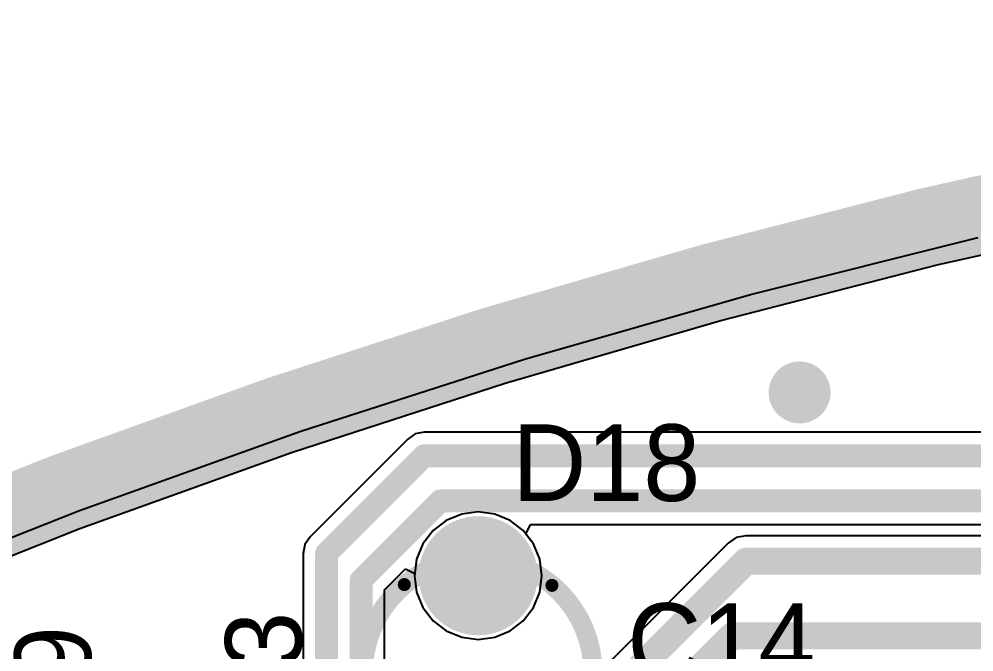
# Model space of a CAD drawing. Header units: millimetres. Extents: x 118 to 288, y 159 to 220.
# Drawn here: x 169.31 to 181.77, y 211.14 to 219.39 of the extents above; entities that cross this region are included whole.
import ezdxf

# ---------------------------------------------------------------- set-up
doc = ezdxf.new("R2010")
doc.units = ezdxf.units.MM
for name, color, linetype in [('BottomLayer', 5, 'Continuous'), ('BottomSolder', 6, 'Continuous'), ('InternalPlane1', 76, 'Continuous'), ('InternalPlane2', 16, 'Continuous'), ('KeepOutLayer', 6, 'Continuous'), ('Mechanical1', 6, 'Continuous'), ('Mechanical13', 56, 'Continuous'), ('MultiLayer', 9, 'Continuous'), ('PadHoleLayer', 156, 'Continuous'), ('TopLayer', 1, 'Continuous'), ('TopOverlay', 2, 'Continuous'), ('TopSolder', 216, 'Continuous'), ('ViaHoleLayer', 16, 'Continuous')]:
    doc.layers.add(name, color=color, linetype=linetype)

# ---------------------------------------------------------------- blocks, each defined once
blk = doc.blocks.new('LED3MM_BLUE_52')
at = {"layer": 'BottomLayer', "const_width": 0.675}
for points in [[(-1.607, 0, 1), (-0.933, 0, 1)], [(0.933, 0, 1), (1.607, 0, 1)]]:
    blk.add_lwpolyline(points, format="xyb", close=True, dxfattribs=at)
at = {"layer": 'BottomSolder', "const_width": 0.777}
for points in [[(-1.658, 0, 1), (-0.882, 0, 1)], [(0.882, 0, 1), (1.658, 0, 1)]]:
    blk.add_lwpolyline(points, format="xyb", close=True, dxfattribs=at)
at = {"layer": 'InternalPlane1', "const_width": 0.754}
for points in [[(-1.647, 0, 1), (-0.893, 0, 1)], [(0.893, 0, 1), (1.647, 0, 1)]]:
    blk.add_lwpolyline(points, format="xyb", close=True, dxfattribs=at)
at = {"layer": 'InternalPlane2', "const_width": 0.754}
blk.add_lwpolyline([(0.893, 0, 1), (1.647, 0, 1)], format="xyb", close=True, dxfattribs=at)
at = {"layer": 'MultiLayer', "const_width": 0.675}
for points in [[(-1.607, 0, 1), (-0.933, 0, 1)], [(0.933, 0, 1), (1.607, 0, 1)]]:
    blk.add_lwpolyline(points, format="xyb", close=True, dxfattribs=at)
at = {"layer": 'PadHoleLayer', "const_width": 0.5}
for points in [[(-1.52, 0, 1), (-1.02, 0, 1)], [(1.02, 0, 1), (1.52, 0, 1)]]:
    blk.add_lwpolyline(points, format="xyb", close=True, dxfattribs=at)
at = {"layer": 'TopLayer', "const_width": 0.675}
for points in [[(-1.607, 0, 1), (-0.933, 0, 1)], [(0.933, 0, 1), (1.607, 0, 1)]]:
    blk.add_lwpolyline(points, format="xyb", close=True, dxfattribs=at)
at = {"layer": 'TopOverlay', "const_width": 0.17}
for points in [[(-1.144, 0.964, -0.466308), (1.154, 0.964)], [(1.144, -0.964, -0.466308), (-1.154, -0.964)]]:
    blk.add_lwpolyline(points, format="xyb", dxfattribs=at)
at = {"layer": 'TopOverlay', "const_width": 0.085}
for points in [[(-1.187, 0.964, 1), (-1.102, 0.964, 1)], [(1.112, 0.964, 1), (1.197, 0.964, 1)], [(-1.197, -0.964, 1), (-1.112, -0.964, 1)], [(1.102, -0.964, 1), (1.187, -0.964, 1)]]:
    blk.add_lwpolyline(points, format="xyb", close=True, dxfattribs=at)
at = {"layer": 'TopSolder', "const_width": 0.777}
for points in [[(-1.658, 0, 1), (-0.882, 0, 1)], [(0.882, 0, 1), (1.658, 0, 1)]]:
    blk.add_lwpolyline(points, format="xyb", close=True, dxfattribs=at)

msp = doc.modelspace()

# ---------------------------------------------------------------- linework, layer by layer
at = {"layer": 'BottomLayer'}
for p, q in [((178.857, 215.801), (181.832, 216.546)), ((175.908, 214.958), (178.857, 215.801)), ((172.988, 214.02), (175.908, 214.958)), ((170.1, 212.987), (172.988, 214.02)), ((174.384, 213.916), (173.109, 212.641)), ((174.483, 213.983), (174.384, 213.916)), ((174.6, 214.006), (174.483, 213.983)), ((182.5, 214.006), (174.6, 214.006)), ((174.6, 214.006), (174.6, 214.006)), ((168.776, 212.464), (170.1, 212.987)), ((175.927, 212.677), (175.987, 212.804)), ((175.987, 212.804), (182.264, 212.804)), ((176.024, 212.551), (175.927, 212.677)), ((173.042, 212.542), (173.019, 212.425)), ((173.109, 212.641), (173.042, 212.542)), ((176.107, 212.35), (176.024, 212.551)), ((173.019, 212.425), (173.019, 212.425)), ((173.019, 212.425), (173.019, 209.663)), ((176.135, 212.134), (176.107, 212.35)), ((174.081, 211.948), (174.355, 212.222)), ((174.355, 212.222), (174.475, 212.163)), ((174.475, 212.163), (174.471, 212.134)), ((174.471, 212.134), (174.5, 211.919)), ((176.107, 211.919), (176.135, 212.134)), ((174.081, 210.49), (174.081, 211.948)), ((174.5, 211.919), (174.583, 211.718)), ((176.024, 211.718), (176.107, 211.919)), ((174.583, 211.718), (174.715, 211.546)), ((175.892, 211.546), (176.024, 211.718)), ((174.715, 211.546), (174.887, 211.414)), ((175.719, 211.414), (175.892, 211.546)), ((174.887, 211.414), (175.088, 211.331)), ((175.519, 211.331), (175.719, 211.414)), ((175.088, 211.331), (175.303, 211.302)), ((175.303, 211.302), (175.519, 211.331))]:
    msp.add_line(p, q, dxfattribs=at)
for points, const_width in [([(179.325, 214.525, 1), (179.675, 214.525, 1)], 0.35), ([(174.525, 213.7, 1), (174.675, 213.7, 1)], 0.15), ([(174.525, 213.7, 1), (174.675, 213.7, 1)], 0.15), ([(174.734, 213.109, 1), (174.884, 213.109, 1)], 0.15), ([(174.734, 213.109, 1), (174.884, 213.109, 1)], 0.15), ([(173.25, 212.425, 1), (173.4, 212.425, 1)], 0.15), ([(173.25, 212.425, 1), (173.4, 212.425, 1)], 0.15), ([(173.7, 212.075, 1), (173.85, 212.075, 1)], 0.15), ([(173.7, 212.075, 1), (173.85, 212.075, 1)], 0.15)]:
    msp.add_lwpolyline(points, format="xyb", close=True, dxfattribs=dict(at, const_width=const_width))
at = {"layer": 'BottomLayer', "const_width": 0.3}
for points in [[(173.325, 212.425), (174.6, 213.7)], [(174.6, 213.7), (182.5, 213.7)], [(173.775, 212.075), (174.809, 213.109)], [(174.809, 213.109), (182.391, 213.109)], [(173.325, 209.536), (173.325, 212.425)], [(173.775, 209.35), (173.775, 212.075)]]:
    msp.add_lwpolyline(points, dxfattribs=at)
at = {"layer": 'InternalPlane1'}
for p, q in [((181.314, 216.193), (184.177, 216.833)), ((178.472, 215.465), (181.314, 216.193)), ((175.655, 214.647), (178.472, 215.465)), ((172.865, 213.742), (175.655, 214.647)), ((170.104, 212.749), (172.865, 213.742)), ((168.74, 212.21), (170.104, 212.749))]:
    msp.add_line(p, q, dxfattribs=at)
at = {"layer": 'InternalPlane1', "const_width": 1.016}
for points in [[(181.195, 216.69), (184.074, 217.333)], [(178.338, 215.957), (181.195, 216.69)], [(175.505, 215.135), (178.338, 215.957)], [(172.699, 214.225), (175.505, 215.135)], [(169.924, 213.227), (172.699, 214.225)], [(168.552, 212.685), (169.924, 213.227)]]:
    msp.add_lwpolyline(points, dxfattribs=at)
at = {"layer": 'InternalPlane1', "const_width": 0.508}
for points in [[(180.941, 216.69, 1), (181.449, 216.69, 1)], [(180.941, 216.69, 1), (181.449, 216.69, 1)], [(178.084, 215.957, 1), (178.592, 215.957, 1)], [(178.084, 215.957, 1), (178.592, 215.957, 1)], [(175.251, 215.135, 1), (175.759, 215.135, 1)], [(175.251, 215.135, 1), (175.759, 215.135, 1)], [(172.445, 214.225, 1), (172.953, 214.225, 1)], [(172.445, 214.225, 1), (172.953, 214.225, 1)], [(169.67, 213.227, 1), (170.178, 213.227, 1)], [(169.67, 213.227, 1), (170.178, 213.227, 1)]]:
    msp.add_lwpolyline(points, format="xyb", close=True, dxfattribs=at)
at = {"layer": 'InternalPlane2'}
for p, q in [((181.314, 216.193), (184.177, 216.833)), ((178.472, 215.465), (181.314, 216.193)), ((175.655, 214.647), (178.472, 215.465)), ((172.865, 213.742), (175.655, 214.647)), ((170.104, 212.749), (172.865, 213.742)), ((168.74, 212.21), (170.104, 212.749))]:
    msp.add_line(p, q, dxfattribs=at)
at = {"layer": 'InternalPlane2', "const_width": 1.016}
for points in [[(181.195, 216.69), (184.074, 217.333)], [(178.338, 215.957), (181.195, 216.69)], [(175.505, 215.135), (178.338, 215.957)], [(172.699, 214.225), (175.505, 215.135)], [(169.924, 213.227), (172.699, 214.225)], [(168.552, 212.685), (169.924, 213.227)]]:
    msp.add_lwpolyline(points, dxfattribs=at)
at = {"layer": 'InternalPlane2'}
for points, const_width in [([(180.941, 216.69, 1), (181.449, 216.69, 1)], 0.508), ([(180.941, 216.69, 1), (181.449, 216.69, 1)], 0.508), ([(178.084, 215.957, 1), (178.592, 215.957, 1)], 0.508), ([(178.084, 215.957, 1), (178.592, 215.957, 1)], 0.508), ([(175.251, 215.135, 1), (175.759, 215.135, 1)], 0.508), ([(175.251, 215.135, 1), (175.759, 215.135, 1)], 0.508), ([(179.298, 214.525, 1), (179.702, 214.525, 1)], 0.404), ([(172.445, 214.225, 1), (172.953, 214.225, 1)], 0.508), ([(172.445, 214.225, 1), (172.953, 214.225, 1)], 0.508), ([(169.67, 213.227, 1), (170.178, 213.227, 1)], 0.508), ([(169.67, 213.227, 1), (170.178, 213.227, 1)], 0.508)]:
    msp.add_lwpolyline(points, format="xyb", close=True, dxfattribs=dict(at, const_width=const_width))
at = {"layer": 'KeepOutLayer', "const_width": 0.25}
msp.add_lwpolyline([(168.552, 212.685, -0.094409), (203.115, 219.269)], format="xyb", dxfattribs=at)
at = {"layer": 'Mechanical1', "const_width": 0.25}
msp.add_lwpolyline([(176.803, 210.864, 1), (173.803, 210.864, 1)], format="xyb", close=True, dxfattribs=at)
at = {"layer": 'Mechanical13', "const_width": 0.25}
msp.add_lwpolyline([(168.552, 212.685, -0.094409), (203.115, 219.269)], format="xyb", dxfattribs=at)
at = {"layer": 'MultiLayer', "const_width": 0.35}
msp.add_lwpolyline([(179.325, 214.525, 1), (179.675, 214.525, 1)], format="xyb", close=True, dxfattribs=at)
at = {"layer": 'TopLayer'}
for p, q in [((178.857, 215.801), (181.832, 216.546)), ((175.908, 214.958), (178.857, 215.801)), ((172.988, 214.02), (175.908, 214.958)), ((170.1, 212.987), (172.988, 214.02)), ((168.776, 212.464), (170.1, 212.987)), ((175.088, 212.938), (174.887, 212.855)), ((175.303, 212.967), (175.088, 212.938)), ((175.519, 212.938), (175.303, 212.967)), ((175.719, 212.855), (175.519, 212.938)), ((174.887, 212.855), (174.715, 212.723)), ((175.892, 212.723), (175.719, 212.855)), ((174.715, 212.723), (174.583, 212.551)), ((176.024, 212.551), (175.892, 212.723)), ((178.8, 212.656), (178.673, 212.631)), ((184.512, 212.656), (178.8, 212.656)), ((174.583, 212.551), (174.5, 212.35)), ((176.107, 212.35), (176.024, 212.551)), ((178.566, 212.559), (176.266, 210.259)), ((178.673, 212.631), (178.566, 212.559)), ((174.5, 212.35), (174.471, 212.134)), ((176.135, 212.134), (176.107, 212.35)), ((174.471, 212.134), (174.5, 211.919)), ((176.107, 211.919), (176.135, 212.134)), ((174.5, 211.919), (174.583, 211.718)), ((176.024, 211.718), (176.107, 211.919)), ((174.583, 211.718), (174.715, 211.546)), ((175.892, 211.546), (176.024, 211.718)), ((174.715, 211.546), (174.887, 211.414)), ((175.719, 211.414), (175.892, 211.546)), ((174.887, 211.414), (175.088, 211.331)), ((175.519, 211.331), (175.719, 211.414)), ((175.088, 211.331), (175.303, 211.302)), ((175.303, 211.302), (175.519, 211.331))]:
    msp.add_line(p, q, dxfattribs=at)
for points, const_width in [([(179.325, 214.525, 1), (179.675, 214.525, 1)], 0.35), ([(178.712, 212.325, 1), (178.887, 212.325, 1)], 0.175), ([(178.712, 212.325, 1), (178.887, 212.325, 1)], 0.175), ([(178.53, 211.35, 1), (178.705, 211.35, 1)], 0.175), ([(178.53, 211.35, 1), (178.705, 211.35, 1)], 0.175)]:
    msp.add_lwpolyline(points, format="xyb", close=True, dxfattribs=dict(at, const_width=const_width))
at = {"layer": 'TopLayer', "const_width": 0.35}
for points in [[(176.5, 210.025), (178.8, 212.325)], [(178.8, 212.325), (185.221, 212.325)], [(178.064, 210.796), (178.618, 211.35)], [(178.618, 211.35), (191.551, 211.35)]]:
    msp.add_lwpolyline(points, dxfattribs=at)
at = {"layer": 'ViaHoleLayer', "const_width": 0.15}
msp.add_lwpolyline([(179.425, 214.525, 1), (179.575, 214.525, 1)], format="xyb", close=True, dxfattribs=at)

# ---------------------------------------------------------------- block references
at = {"rotation": 270}
msp.add_blockref('LED3MM_BLUE_52', (175.303, 210.864), dxfattribs=at)

# ---------------------------------------------------------------- texts
at = {"layer": 'TopOverlay'}
for s, p in [('D18', (175.75, 213.109)), ('C14', (177.25, 210.775))]:
    msp.add_text(s, height=1, dxfattribs=at).set_placement(p)
for s, p in [('C23', (173, 209.211)), ('R19', (170.25, 209.025))]:
    msp.add_text(s, height=1, rotation=90, dxfattribs=at).set_placement(p)

doc.saveas('drawing.dxf')
